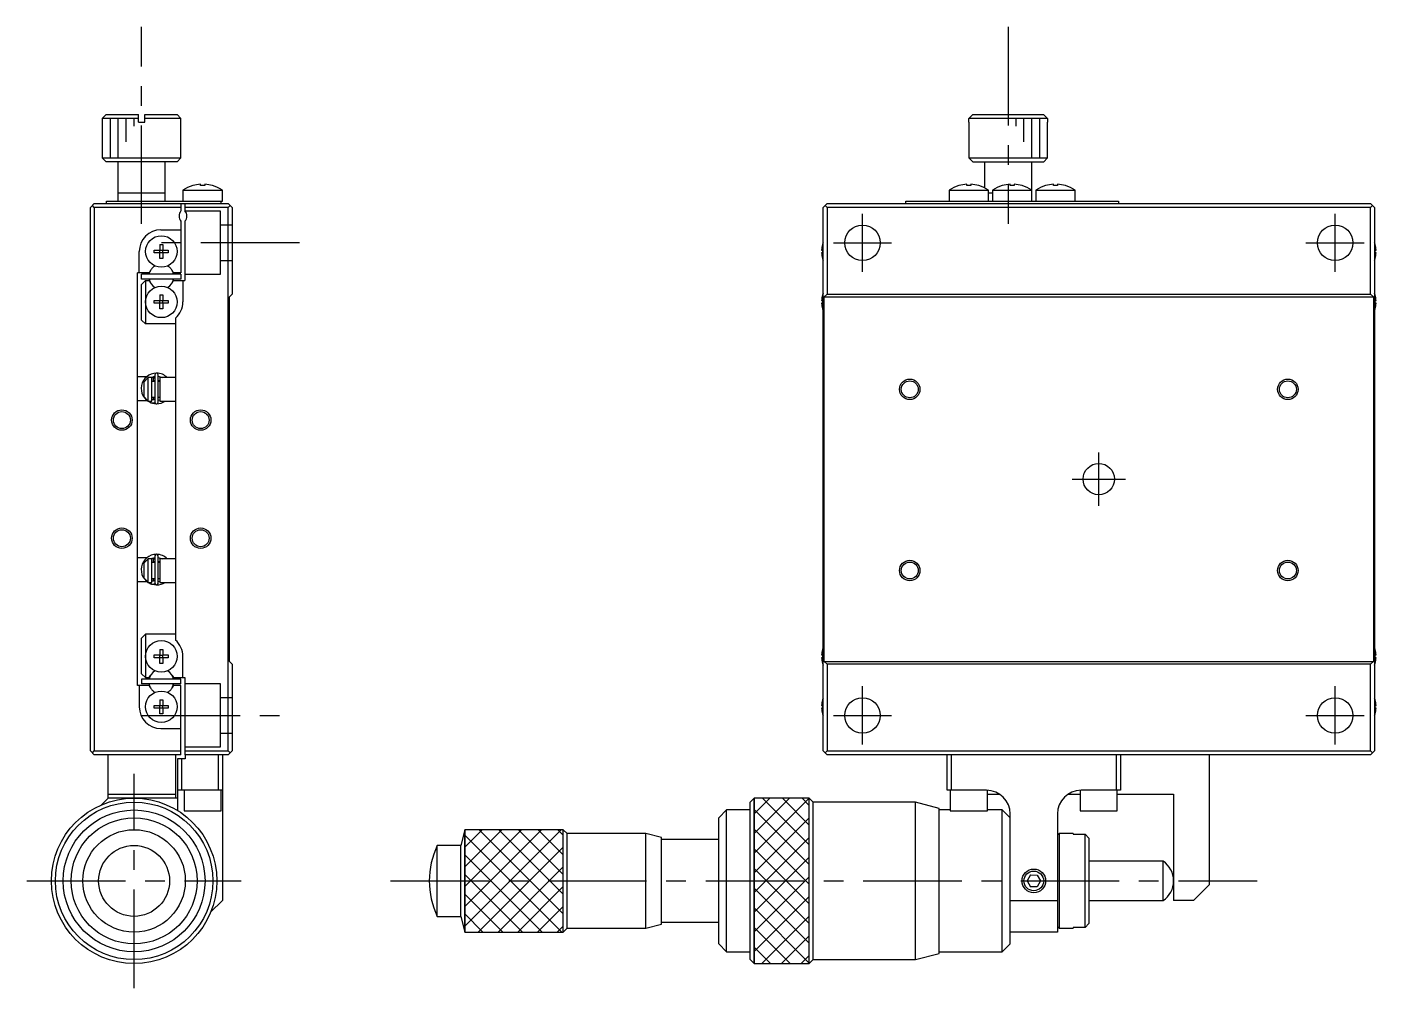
# Model space of a CAD drawing. Extents: x -19 to 395, y -13 to 234.
# Drawn here: x 223.7 to 395, y 73.4 to 195.4 of the extents above; entities that cross this region are included whole.
import ezdxf

# ---------------------------------------------------------------- set-up
doc = ezdxf.new("R2010")
doc.units = 0
doc.header["$LTSCALE"] = 10
doc.linetypes.add('CENTER', pattern=[2, 1.25, -0.25, 0.25, -0.25])
doc.linetypes.add('DASHED', pattern=[3.5, 2, -1.5])
doc.layers.get('0').update_dxf_attribs({"linetype": 'CONTINUOUS'})
doc.layers.add('CENTER', color=1, linetype='CENTER')

msp = doc.modelspace()

# ---------------------------------------------------------------- linework, layer by layer
at = {"color": 7, "linetype": 'CONTINUOUS'}
for p, q in [((233.799753, 184.32679), (233.299753, 183.82679)), ((237.899753, 183.82679), (233.299753, 183.82679)), ((233.299753, 183.82679), (233.299753, 178.82679)), ((233.799753, 184.32679), (237.899753, 184.32679)), ((237.899753, 183.32679), (237.899753, 184.32679)), ((237.899753, 183.32679), (238.699753, 183.32679)), ((238.699753, 184.32679), (242.799753, 184.32679)), ((238.699753, 183.32679), (238.699753, 184.32679)), ((243.299753, 183.82679), (238.699753, 183.82679)), ((243.299753, 183.82679), (242.799753, 184.32679)), ((243.299753, 178.82679), (243.299753, 183.82679)), ((343.313308, 183.32679), (343.329334, 183.32679)), ((343.313308, 183.32679), (343.313308, 178.82679)), ((343.329334, 183.82679), (343.831121, 184.32679)), ((343.329334, 183.32679), (343.329334, 183.82679)), ((353.297282, 183.82679), (343.329334, 183.82679)), ((343.831121, 184.32679), (352.795495, 184.32679)), ((352.795495, 184.32679), (353.297282, 183.82679)), ((353.297282, 183.82679), (353.297282, 183.32679)), ((353.297282, 183.32679), (353.313308, 183.32679)), ((353.313308, 178.82679), (353.313308, 183.32679)), ((233.299753, 178.82679), (243.299753, 178.82679)), ((233.299753, 178.82679), (233.799753, 178.32679)), ((242.799753, 178.32679), (233.799753, 178.32679)), ((235.299753, 178.32679), (235.299753, 173.32679)), ((241.299753, 173.32679), (241.299753, 178.32679)), ((242.799753, 178.32679), (243.299753, 178.82679)), ((343.313308, 178.82679), (353.313308, 178.82679)), ((343.313308, 178.82679), (343.813308, 178.32679)), ((343.813308, 178.32679), (352.813308, 178.32679)), ((345.313308, 178.32679), (345.313308, 175.007919)), ((351.313308, 173.32679), (351.313308, 178.32679)), ((352.813308, 178.32679), (353.313308, 178.82679)), ((243.549753, 174.718447), (248.549753, 174.718447)), ((243.549753, 174.718447), (243.549753, 173.32679)), ((244.791164, 175.289371), (244.787821, 175.296226)), ((245.789753, 175.289371), (245.789753, 175.461743)), ((246.309753, 175.289371), (245.789753, 175.289371)), ((246.309753, 175.461743), (246.309753, 175.289371)), ((247.311686, 175.296226), (247.308343, 175.289371)), ((248.549753, 173.32679), (248.549753, 174.718447)), ((340.813308, 174.718447), (340.813308, 173.32679)), ((340.813308, 174.718447), (345.813308, 174.718447)), ((342.054719, 175.289371), (342.051375, 175.296226)), ((343.053308, 175.289371), (343.053308, 175.461743)), ((343.573308, 175.289371), (343.053308, 175.289371)), ((343.573308, 175.461743), (343.573308, 175.289371)), ((344.575241, 175.296226), (344.571898, 175.289371)), ((345.813308, 173.32679), (345.813308, 174.718447)), ((346.313308, 174.718447), (346.313308, 173.32679)), ((346.313308, 174.718447), (351.313308, 174.718447)), ((347.554719, 175.289371), (347.551375, 175.296226)), ((348.553308, 175.289371), (348.553308, 175.461743)), ((349.073308, 175.289371), (348.553308, 175.289371)), ((349.073308, 175.461743), (349.073308, 175.289371)), ((350.075241, 175.296226), (350.071898, 175.289371)), ((351.813308, 174.718447), (351.813308, 173.32679)), ((351.813308, 174.718447), (356.813308, 174.718447)), ((353.054719, 175.289371), (353.051375, 175.296226)), ((354.053308, 175.289371), (354.053308, 175.461743)), ((354.573308, 175.289371), (354.053308, 175.289371)), ((354.573308, 175.461743), (354.573308, 175.289371)), ((355.575241, 175.296226), (355.571898, 175.289371)), ((356.813308, 173.32679), (356.813308, 174.718447)), ((232.299753, 173.02679), (231.799753, 172.52679)), ((232.299753, 173.02679), (249.299753, 173.02679)), ((233.849753, 173.02679), (233.849753, 173.32679)), ((233.849753, 173.32679), (248.549753, 173.32679)), ((241.299753, 174.32679), (235.299753, 174.32679)), ((243.299753, 173.02679), (243.299753, 172.088228)), ((243.799753, 173.02679), (243.799753, 172.088228)), ((248.349753, 173.32679), (248.349753, 173.02679)), ((249.299753, 173.02679), (249.799753, 172.52679)), ((325.313308, 173.02679), (324.813308, 172.52679)), ((325.313308, 173.02679), (394.313308, 173.02679)), ((335.313308, 173.02679), (335.313308, 173.32679)), ((335.313308, 173.32679), (362.313308, 173.32679)), ((346.313308, 174.32679), (345.813308, 174.32679)), ((362.313308, 173.32679), (362.313308, 173.02679)), ((394.813308, 172.52679), (394.313308, 173.02679)), ((231.799753, 103.52679), (231.799753, 172.52679)), ((232.299753, 172.52679), (232.049753, 172.77679)), ((243.299753, 172.52679), (232.299753, 172.52679)), ((232.299753, 172.52679), (232.299753, 103.52679)), ((249.299753, 172.52679), (243.799753, 172.52679)), ((249.549753, 172.77679), (249.299753, 172.52679)), ((249.299753, 103.52679), (249.299753, 172.52679)), ((249.799753, 172.52679), (249.799753, 161.52679)), ((324.813308, 103.52679), (324.813308, 172.52679)), ((325.313308, 172.52679), (325.063308, 172.77679)), ((325.313308, 172.52679), (325.313308, 161.52679)), ((394.313308, 172.52679), (325.313308, 172.52679)), ((394.563308, 172.77679), (394.313308, 172.52679)), ((394.313308, 161.52679), (394.313308, 172.52679)), ((394.813308, 172.52679), (394.813308, 103.52679)), ((240.749753, 169.67679), (243.299753, 169.67679)), ((243.299753, 170.765352), (243.299753, 164.22679)), ((243.799753, 170.765352), (243.799753, 163.22679)), ((237.999753, 164.22679), (237.999753, 166.92679)), ((239.913392, 166.74679), (239.913392, 167.10679)), ((239.913392, 167.10679), (240.619753, 167.10679)), ((240.619753, 166.74679), (239.913392, 166.74679)), ((240.619753, 167.813151), (240.979753, 167.813151)), ((240.619753, 167.813151), (240.619753, 167.10679)), ((240.630126, 167.096418), (240.619753, 167.10679)), ((240.630126, 166.757162), (240.619753, 166.74679)), ((240.619753, 166.040428), (240.619753, 166.74679)), ((240.630126, 167.096418), (240.969381, 167.096418)), ((240.630126, 166.757162), (240.630126, 167.096418)), ((240.969381, 166.757162), (240.630126, 166.757162)), ((240.969381, 167.096418), (240.979753, 167.10679)), ((240.969381, 167.096418), (240.969381, 166.757162)), ((240.969381, 166.757162), (240.979753, 166.74679)), ((240.979753, 167.813151), (240.979753, 167.10679)), ((240.979753, 167.10679), (241.686115, 167.10679)), ((240.979753, 166.74679), (240.979753, 166.040428)), ((241.686115, 166.74679), (240.979753, 166.74679)), ((241.686115, 167.10679), (241.686115, 166.74679)), ((324.623449, 167.10679), (324.743786, 167.10679)), ((324.743786, 166.74679), (324.623449, 166.74679)), ((324.739164, 167.815406), (324.743786, 167.813151)), ((324.743786, 167.10679), (324.743786, 166.74679)), ((394.88283, 167.813151), (394.887452, 167.815406)), ((394.88283, 167.10679), (395.003167, 167.10679)), ((394.88283, 166.74679), (394.88283, 167.10679)), ((395.003167, 166.74679), (394.88283, 166.74679)), ((239.424938, 164.52054), (239.255341, 164.22679)), ((240.979753, 166.040428), (240.619753, 166.040428)), ((242.344165, 164.22679), (242.174569, 164.52054)), ((324.743786, 166.040428), (324.739164, 166.038174)), ((394.887452, 166.038174), (394.88283, 166.040428)), ((237.799753, 111.82679), (237.799753, 164.22679)), ((239.255341, 164.22679), (237.799753, 164.22679)), ((243.299753, 164.02679), (238.299753, 164.02679)), ((238.299753, 163.42679), (238.299753, 164.02679)), ((243.299753, 163.42679), (238.299753, 163.42679)), ((238.299753, 162.72679), (238.799753, 163.22679)), ((238.299753, 158.22679), (238.299753, 162.72679)), ((238.799753, 163.22679), (239.255341, 163.22679)), ((238.799753, 163.22679), (238.799753, 157.72679)), ((239.255341, 163.22679), (239.424938, 162.93304)), ((242.174569, 162.93304), (242.344165, 163.22679)), ((243.299753, 164.22679), (242.344165, 164.22679)), ((242.344165, 163.22679), (243.799753, 163.22679)), ((243.299753, 164.02679), (243.299753, 163.42679)), ((243.549753, 163.22679), (243.549753, 160.52679)), ((240.619753, 161.413151), (240.979753, 161.413151)), ((240.619753, 161.413151), (240.619753, 160.70679)), ((240.979753, 161.413151), (240.979753, 160.70679)), ((249.449753, 161.17679), (249.799753, 161.52679)), ((249.449753, 114.87679), (249.449753, 161.17679)), ((324.739164, 161.415406), (324.743786, 161.413151)), ((324.963308, 161.17679), (325.313308, 161.52679)), ((324.963308, 114.87679), (324.963308, 161.17679)), ((324.963308, 161.17679), (394.663308, 161.17679)), ((325.313308, 161.52679), (394.313308, 161.52679)), ((394.313308, 161.52679), (394.663308, 161.17679)), ((394.663308, 161.17679), (394.663308, 114.87679)), ((394.88283, 161.413151), (394.887452, 161.415406)), ((239.913392, 160.34679), (239.913392, 160.70679)), ((239.913392, 160.70679), (240.619753, 160.70679)), ((240.619753, 160.34679), (239.913392, 160.34679)), ((240.630126, 160.696418), (240.619753, 160.70679)), ((240.630126, 160.357162), (240.619753, 160.34679)), ((240.619753, 159.640428), (240.619753, 160.34679)), ((240.979753, 159.640428), (240.619753, 159.640428)), ((240.630126, 160.696418), (240.969381, 160.696418)), ((240.630126, 160.357162), (240.630126, 160.696418)), ((240.969381, 160.357162), (240.630126, 160.357162)), ((240.969381, 160.696418), (240.979753, 160.70679)), ((240.969381, 160.696418), (240.969381, 160.357162)), ((240.969381, 160.357162), (240.979753, 160.34679)), ((240.979753, 160.70679), (241.686115, 160.70679)), ((240.979753, 160.34679), (240.979753, 159.640428)), ((241.686115, 160.34679), (240.979753, 160.34679)), ((241.686115, 160.70679), (241.686115, 160.34679)), ((324.623449, 160.70679), (324.743786, 160.70679)), ((324.743786, 160.34679), (324.623449, 160.34679)), ((324.743786, 159.640428), (324.739164, 159.638174)), ((324.743786, 160.70679), (324.743786, 160.34679)), ((394.88283, 160.70679), (395.003167, 160.70679)), ((394.88283, 160.34679), (394.88283, 160.70679)), ((395.003167, 160.34679), (394.88283, 160.34679)), ((394.887452, 159.638174), (394.88283, 159.640428)), ((238.799753, 157.72679), (238.299753, 158.22679)), ((242.599753, 157.72679), (238.799753, 157.72679)), ((242.599753, 158.447728), (242.599753, 117.605852)), ((238.945624, 151.02679), (237.799753, 151.02679)), ((238.599753, 150.343305), (239.099753, 150.872473)), ((239.599753, 150.92679), (239.099753, 150.92679)), ((239.099753, 150.92679), (239.099753, 147.92679)), ((239.428279, 151.323961), (239.410321, 151.316166)), ((239.422243, 151.320584), (239.419174, 151.320036)), ((239.484057, 151.345961), (239.42786, 151.324772)), ((239.495002, 150.926854), (239.998206, 151.080333)), ((239.580006, 150.965945), (239.581506, 150.966323)), ((239.581271, 150.966213), (239.595832, 150.971993)), ((239.595832, 150.971993), (239.610098, 150.976819)), ((239.599753, 147.92679), (239.599753, 150.92679)), ((239.610098, 150.976819), (239.624595, 150.980916)), ((239.624595, 150.980916), (239.639286, 150.984271)), ((239.639286, 150.984271), (239.654132, 150.986874)), ((239.654132, 150.986874), (239.669095, 150.988719)), ((239.669095, 150.988719), (239.684136, 150.989798)), ((239.684136, 150.989798), (239.699216, 150.990108)), ((239.699216, 150.990108), (239.714294, 150.989648)), ((239.714294, 150.989648), (239.729331, 150.98842)), ((239.729331, 150.98842), (239.744287, 150.986426)), ((239.744287, 150.986426), (239.759123, 150.983673)), ((239.759123, 150.983673), (239.7738, 150.980168)), ((239.7738, 150.980168), (239.788279, 150.975921)), ((239.788279, 150.975921), (239.802524, 150.970944)), ((239.799753, 150.42679), (239.799753, 150.972189)), ((239.802524, 150.970944), (239.816497, 150.965253)), ((239.816497, 150.965253), (239.830162, 150.958862)), ((239.830162, 150.958862), (239.843486, 150.95179)), ((239.843486, 150.95179), (239.856435, 150.944056)), ((239.856435, 150.944056), (239.868977, 150.935683)), ((239.868977, 150.935683), (239.88108, 150.926693)), ((239.88108, 150.926693), (239.892717, 150.91711)), ((239.892717, 150.91711), (239.903859, 150.90696)), ((239.903859, 150.90696), (239.91448, 150.896271)), ((239.91448, 150.896271), (239.924555, 150.885069)), ((239.924555, 150.885069), (239.934061, 150.873384)), ((239.934061, 150.873384), (239.942976, 150.861247)), ((239.942976, 150.861247), (239.95128, 150.848687)), ((239.95128, 150.848687), (239.958956, 150.835736)), ((239.958956, 150.835736), (239.965985, 150.822426)), ((239.965985, 150.822426), (239.972353, 150.808791)), ((239.972353, 150.808791), (239.978045, 150.794863)), ((239.978045, 150.794863), (239.983051, 150.780677)), ((239.983051, 150.780677), (239.987358, 150.766266)), ((239.987358, 150.766266), (239.990958, 150.751664)), ((239.990958, 150.751664), (239.993844, 150.736908)), ((239.993844, 150.736908), (239.99601, 150.72203)), ((239.99601, 150.72203), (239.997451, 150.707068)), ((239.997451, 150.707068), (239.998164, 150.692055)), ((239.998247, 151.286698), (239.998247, 147.786698)), ((240.388247, 147.786698), (240.388247, 151.286698)), ((240.388302, 151.08001), (240.891928, 150.926877)), ((242.599753, 150.92679), (240.599753, 150.92679)), ((240.599753, 150.92679), (240.599753, 147.92679)), ((240.799753, 150.96952), (240.799753, 150.92679)), ((238.599753, 150.343305), (238.599753, 148.510275)), ((239.998247, 150.42679), (239.599753, 150.42679)), ((239.998247, 150.52679), (239.799753, 150.52679)), ((239.998164, 150.692055), (239.998247, 150.685018)), ((240.599753, 150.52679), (240.388247, 150.52679)), ((240.599753, 150.42679), (240.388247, 150.42679)), ((237.799753, 148.02679), (238.969286, 148.02679)), ((239.099753, 147.981107), (238.599753, 148.510275)), ((239.099753, 147.92679), (239.599753, 147.92679)), ((239.398703, 147.762391), (239.425807, 147.750512)), ((239.418983, 147.75341), (239.466109, 147.926789)), ((239.424767, 147.764526), (239.424498, 147.759024)), ((239.424498, 147.759024), (239.424756, 147.754635)), ((239.424756, 147.754635), (239.425196, 147.752427)), ((239.425563, 147.771105), (239.424767, 147.764526)), ((239.425196, 147.752427), (239.42786, 147.748625)), ((239.426879, 147.778718), (239.425563, 147.771105)), ((239.428707, 147.787314), (239.426879, 147.778718)), ((239.42786, 147.748625), (239.458036, 147.73655)), ((239.431036, 147.796837), (239.428707, 147.787314)), ((239.433849, 147.807223), (239.431036, 147.796837)), ((239.437128, 147.818405), (239.433849, 147.807223)), ((239.440851, 147.830309), (239.437128, 147.818405)), ((239.444995, 147.842856), (239.440851, 147.830309)), ((239.449531, 147.855964), (239.444995, 147.842856)), ((239.45443, 147.869546), (239.449531, 147.855964)), ((239.45966, 147.883512), (239.45443, 147.869546)), ((239.458036, 147.73655), (239.490467, 147.725368)), ((239.465185, 147.897771), (239.45966, 147.883512)), ((239.47097, 147.912229), (239.465185, 147.897771)), ((239.476977, 147.92679), (239.47097, 147.912229)), ((239.476263, 147.72971), (240.166097, 147.592981)), ((239.490467, 147.725368), (239.523407, 147.715823)), ((239.523407, 147.715823), (239.556773, 147.707938)), ((239.556773, 147.707938), (239.590484, 147.70173)), ((239.579378, 148.107014), (239.566964, 148.112402)), ((239.590484, 147.70173), (239.624456, 147.697215)), ((239.604056, 148.098523), (239.599727, 148.100005)), ((239.599753, 148.42679), (239.998247, 148.42679)), ((239.618486, 148.09411), (239.604056, 148.098523)), ((239.633122, 148.090438), (239.618486, 148.09411)), ((239.624456, 147.697215), (239.658607, 147.694404)), ((239.647925, 148.087516), (239.633122, 148.090438)), ((239.662856, 148.085353), (239.647925, 148.087516)), ((239.658607, 147.694404), (239.692853, 147.693303)), ((239.677877, 148.083955), (239.662856, 148.085353)), ((239.692947, 148.083325), (239.677877, 148.083955)), ((239.692853, 147.693303), (239.72711, 147.693914)), ((239.708027, 148.083464), (239.692947, 148.083325)), ((239.723076, 148.084372), (239.708027, 148.083464)), ((239.738057, 148.086046), (239.723076, 148.084372)), ((239.72711, 147.693914), (239.761295, 147.696236)), ((239.752929, 148.088479), (239.738057, 148.086046)), ((239.767653, 148.091665), (239.752929, 148.088479)), ((239.761295, 147.696236), (239.795324, 147.700264)), ((239.782193, 148.095593), (239.767653, 148.091665)), ((239.796511, 148.100253), (239.782193, 148.095593)), ((239.795324, 147.700264), (239.829114, 147.705986)), ((239.81057, 148.105629), (239.796511, 148.100253)), ((239.799753, 148.101402), (239.799753, 148.42679)), ((239.824336, 148.111707), (239.81057, 148.105629)), ((239.837773, 148.118469), (239.824336, 148.111707)), ((239.829114, 147.705986), (239.862582, 147.71339)), ((239.85085, 148.125897), (239.837773, 148.118469)), ((239.863535, 148.133969), (239.85085, 148.125897)), ((239.862582, 147.71339), (239.895647, 147.722457)), ((239.875797, 148.142663), (239.863535, 148.133969)), ((239.887606, 148.151958), (239.875797, 148.142663)), ((239.898936, 148.161826), (239.887606, 148.151958)), ((239.895647, 147.722457), (239.928227, 147.733166)), ((239.90976, 148.172244), (239.898936, 148.161826)), ((239.920053, 148.183184), (239.90976, 148.172244)), ((239.929791, 148.194618), (239.920053, 148.183184)), ((239.928227, 147.733166), (239.960242, 147.745492)), ((239.938953, 148.206517), (239.929791, 148.194618)), ((239.947517, 148.218852), (239.938953, 148.206517)), ((239.955466, 148.231592), (239.947517, 148.218852)), ((239.96278, 148.244706), (239.955466, 148.231592)), ((239.960242, 147.745492), (239.991615, 147.759403)), ((239.969445, 148.258163), (239.96278, 148.244706)), ((239.975445, 148.271929), (239.969445, 148.258163)), ((239.980767, 148.285972), (239.975445, 148.271929)), ((239.985399, 148.300258), (239.980767, 148.285972)), ((239.989332, 148.314754), (239.985399, 148.300258)), ((239.992556, 148.329426), (239.989332, 148.314754)), ((239.991615, 147.759403), (239.999763, 147.763328)), ((239.995064, 148.344238), (239.992556, 148.329426)), ((239.996851, 148.359156), (239.995064, 148.344238)), ((239.997913, 148.374145), (239.996851, 148.359156)), ((239.998247, 148.388379), (239.997913, 148.374145)), ((240.388247, 148.42679), (240.599753, 148.42679)), ((240.599853, 148.035113), (240.388269, 147.993071)), ((240.599753, 147.92679), (242.599753, 147.92679)), ((238.945624, 128.02679), (237.799753, 128.02679)), ((238.599753, 127.343305), (239.099753, 127.872473)), ((238.599753, 127.343305), (238.599753, 125.510275)), ((239.599753, 127.92679), (239.099753, 127.92679)), ((239.099753, 127.92679), (239.099753, 124.92679)), ((239.428279, 128.323961), (239.410321, 128.316166)), ((239.422243, 128.320584), (239.419174, 128.320036)), ((239.484057, 128.345961), (239.42786, 128.324772)), ((239.495002, 127.926854), (239.998206, 128.080333)), ((239.580006, 127.965945), (239.581506, 127.966323)), ((239.581271, 127.966213), (239.595832, 127.971993)), ((239.595832, 127.971993), (239.610098, 127.976819)), ((239.599753, 124.92679), (239.599753, 127.92679)), ((239.998247, 127.42679), (239.599753, 127.42679)), ((239.610098, 127.976819), (239.624595, 127.980916)), ((239.624595, 127.980916), (239.639286, 127.984271)), ((239.639286, 127.984271), (239.654132, 127.986874)), ((239.654132, 127.986874), (239.669095, 127.988719)), ((239.669095, 127.988719), (239.684136, 127.989798)), ((239.684136, 127.989798), (239.699216, 127.990108)), ((239.699216, 127.990108), (239.714294, 127.989648)), ((239.714294, 127.989648), (239.729331, 127.98842)), ((239.729331, 127.98842), (239.744287, 127.986426)), ((239.744287, 127.986426), (239.759123, 127.983673)), ((239.759123, 127.983673), (239.7738, 127.980168)), ((239.7738, 127.980168), (239.788279, 127.975921)), ((239.788279, 127.975921), (239.802524, 127.970944)), ((239.799753, 127.42679), (239.799753, 127.972189)), ((239.998247, 127.52679), (239.799753, 127.52679)), ((239.802524, 127.970944), (239.816497, 127.965253)), ((239.816497, 127.965253), (239.830162, 127.958862)), ((239.830162, 127.958862), (239.843486, 127.95179)), ((239.843486, 127.95179), (239.856435, 127.944056)), ((239.856435, 127.944056), (239.868977, 127.935683)), ((239.868977, 127.935683), (239.88108, 127.926693)), ((239.88108, 127.926693), (239.892717, 127.91711)), ((239.892717, 127.91711), (239.903859, 127.90696)), ((239.903859, 127.90696), (239.91448, 127.896271)), ((239.91448, 127.896271), (239.924555, 127.885069)), ((239.924555, 127.885069), (239.934061, 127.873384)), ((239.934061, 127.873384), (239.942976, 127.861247)), ((239.942976, 127.861247), (239.95128, 127.848687)), ((239.95128, 127.848687), (239.958956, 127.835736)), ((239.958956, 127.835736), (239.965985, 127.822426)), ((239.965985, 127.822426), (239.972353, 127.808791)), ((239.972353, 127.808791), (239.978045, 127.794863)), ((239.978045, 127.794863), (239.983051, 127.780677)), ((239.983051, 127.780677), (239.987358, 127.766266)), ((239.987358, 127.766266), (239.990958, 127.751664)), ((239.990958, 127.751664), (239.993844, 127.736908)), ((239.993844, 127.736908), (239.99601, 127.72203)), ((239.99601, 127.72203), (239.997451, 127.707068)), ((239.997451, 127.707068), (239.998164, 127.692055)), ((239.998164, 127.692055), (239.998247, 127.685018)), ((239.998247, 128.286698), (239.998247, 124.786698)), ((240.388247, 124.786698), (240.388247, 128.286698)), ((240.599753, 127.52679), (240.388247, 127.52679)), ((240.599753, 127.42679), (240.388247, 127.42679)), ((240.388302, 128.08001), (240.891928, 127.926877)), ((242.599753, 127.92679), (240.599753, 127.92679)), ((240.599753, 127.92679), (240.599753, 124.92679)), ((240.799753, 127.96952), (240.799753, 127.92679)), ((237.799753, 125.02679), (238.969286, 125.02679)), ((239.099753, 124.981107), (238.599753, 125.510275)), ((239.579378, 125.107014), (239.566964, 125.112402)), ((239.604056, 125.098523), (239.599727, 125.100005)), ((239.599753, 125.42679), (239.998247, 125.42679)), ((239.618486, 125.09411), (239.604056, 125.098523)), ((239.633122, 125.090438), (239.618486, 125.09411)), ((239.647925, 125.087516), (239.633122, 125.090438)), ((239.662856, 125.085353), (239.647925, 125.087516)), ((239.677877, 125.083955), (239.662856, 125.085353)), ((239.692947, 125.083325), (239.677877, 125.083955)), ((239.708027, 125.083464), (239.692947, 125.083325)), ((239.723076, 125.084372), (239.708027, 125.083464)), ((239.738057, 125.086046), (239.723076, 125.084372)), ((239.752929, 125.088479), (239.738057, 125.086046)), ((239.767653, 125.091665), (239.752929, 125.088479)), ((239.782193, 125.095593), (239.767653, 125.091665)), ((239.796511, 125.100253), (239.782193, 125.095593)), ((239.81057, 125.105629), (239.796511, 125.100253)), ((239.799753, 125.101402), (239.799753, 125.42679)), ((239.824336, 125.111707), (239.81057, 125.105629)), ((239.837773, 125.118469), (239.824336, 125.111707)), ((239.85085, 125.125897), (239.837773, 125.118469)), ((239.863535, 125.133969), (239.85085, 125.125897)), ((239.875797, 125.142663), (239.863535, 125.133969)), ((239.887606, 125.151958), (239.875797, 125.142663)), ((239.898936, 125.161826), (239.887606, 125.151958)), ((239.90976, 125.172244), (239.898936, 125.161826)), ((239.920053, 125.183184), (239.90976, 125.172244)), ((239.929791, 125.194618), (239.920053, 125.183184)), ((239.938953, 125.206517), (239.929791, 125.194618)), ((239.947517, 125.218852), (239.938953, 125.206517)), ((239.955466, 125.231592), (239.947517, 125.218852)), ((239.96278, 125.244706), (239.955466, 125.231592)), ((239.969445, 125.258163), (239.96278, 125.244706)), ((239.975445, 125.271929), (239.969445, 125.258163)), ((239.980767, 125.285972), (239.975445, 125.271929)), ((239.985399, 125.300258), (239.980767, 125.285972)), ((239.989332, 125.314754), (239.985399, 125.300258)), ((239.992556, 125.329426), (239.989332, 125.314754)), ((239.995064, 125.344238), (239.992556, 125.329426)), ((239.996851, 125.359156), (239.995064, 125.344238)), ((239.997913, 125.374145), (239.996851, 125.359156)), ((239.998247, 125.388379), (239.997913, 125.374145)), ((240.388247, 125.42679), (240.599753, 125.42679)), ((240.599853, 125.035113), (240.388269, 124.993071)), ((239.099753, 124.92679), (239.599753, 124.92679)), ((239.398703, 124.762391), (239.419552, 124.753209)), ((239.418983, 124.75341), (239.466109, 124.926789)), ((239.42477, 124.764556), (239.424498, 124.759051)), ((239.424498, 124.759051), (239.424753, 124.754657)), ((239.424753, 124.754657), (239.425196, 124.752427)), ((239.425568, 124.771138), (239.42477, 124.764556)), ((239.425196, 124.752427), (239.42786, 124.748625)), ((239.426886, 124.778753), (239.425568, 124.771138)), ((239.428716, 124.78735), (239.426886, 124.778753)), ((239.42786, 124.748625), (239.458036, 124.73655)), ((239.431045, 124.796872), (239.428716, 124.78735)), ((239.433859, 124.807258), (239.431045, 124.796872)), ((239.437138, 124.818438), (239.433859, 124.807258)), ((239.440861, 124.83034), (239.437138, 124.818438)), ((239.445004, 124.842884), (239.440861, 124.83034)), ((239.44954, 124.855988), (239.445004, 124.842884)), ((239.454438, 124.869565), (239.44954, 124.855988)), ((239.459666, 124.883527), (239.454438, 124.869565)), ((239.458036, 124.73655), (239.490467, 124.725368)), ((239.465189, 124.897781), (239.459666, 124.883527)), ((239.470972, 124.912234), (239.465189, 124.897781)), ((239.476977, 124.92679), (239.470972, 124.912234)), ((239.476263, 124.72971), (240.166097, 124.592981)), ((239.490467, 124.725368), (239.523407, 124.715823)), ((239.523407, 124.715823), (239.556773, 124.707938)), ((239.556773, 124.707938), (239.590484, 124.70173)), ((239.590484, 124.70173), (239.624456, 124.697215)), ((239.624456, 124.697215), (239.658607, 124.694404)), ((239.658607, 124.694404), (239.692853, 124.693303)), ((239.692853, 124.693303), (239.72711, 124.693914)), ((239.72711, 124.693914), (239.761295, 124.696236)), ((239.761295, 124.696236), (239.795324, 124.700264)), ((239.795324, 124.700264), (239.829114, 124.705986)), ((239.829114, 124.705986), (239.862582, 124.71339)), ((239.862582, 124.71339), (239.895647, 124.722457)), ((239.895647, 124.722457), (239.928227, 124.733166)), ((239.928227, 124.733166), (239.960242, 124.745492)), ((239.960242, 124.745492), (239.991615, 124.759403)), ((239.991615, 124.759403), (239.999763, 124.763328)), ((240.599753, 124.92679), (242.599753, 124.92679)), ((238.299753, 117.82679), (238.799753, 118.32679)), ((242.599753, 118.32679), (238.799753, 118.32679)), ((238.799753, 118.32679), (238.799753, 112.82679)), ((238.299753, 113.32679), (238.299753, 117.82679)), ((239.913392, 115.34679), (239.913392, 115.70679)), ((239.913392, 115.70679), (240.619753, 115.70679)), ((240.619753, 115.34679), (239.913392, 115.34679)), ((240.619753, 116.413151), (240.979753, 116.413151)), ((240.619753, 116.413151), (240.619753, 115.70679)), ((240.630126, 115.696418), (240.619753, 115.70679)), ((240.630126, 115.357162), (240.619753, 115.34679)), ((240.619753, 114.640428), (240.619753, 115.34679)), ((240.630126, 115.696418), (240.969381, 115.696418)), ((240.630126, 115.357162), (240.630126, 115.696418)), ((240.969381, 115.357162), (240.630126, 115.357162)), ((240.969381, 115.696418), (240.979753, 115.70679)), ((240.969381, 115.696418), (240.969381, 115.357162)), ((240.969381, 115.357162), (240.979753, 115.34679)), ((240.979753, 116.413151), (240.979753, 115.70679)), ((240.979753, 115.70679), (241.686115, 115.70679)), ((240.979753, 115.34679), (240.979753, 114.640428)), ((241.686115, 115.34679), (240.979753, 115.34679)), ((241.686115, 115.70679), (241.686115, 115.34679)), ((243.549753, 112.82679), (243.549753, 115.52679)), ((249.799753, 114.52679), (249.449753, 114.87679)), ((324.623449, 115.70679), (324.743786, 115.70679)), ((324.743786, 115.34679), (324.623449, 115.34679)), ((324.739164, 116.415406), (324.743786, 116.413151)), ((324.743786, 115.70679), (324.743786, 115.34679)), ((325.313308, 114.52679), (324.963308, 114.87679)), ((324.963308, 114.87679), (394.663308, 114.87679)), ((394.663308, 114.87679), (394.313308, 114.52679)), ((394.88283, 116.413151), (394.887452, 116.415406)), ((394.88283, 115.70679), (395.003167, 115.70679)), ((394.88283, 115.34679), (394.88283, 115.70679)), ((395.003167, 115.34679), (394.88283, 115.34679)), ((238.799753, 112.82679), (238.299753, 113.32679)), ((239.255341, 112.82679), (239.424938, 113.12054)), ((240.979753, 114.640428), (240.619753, 114.640428)), ((242.174569, 113.12054), (242.344165, 112.82679)), ((249.799753, 114.52679), (249.799753, 103.52679)), ((324.743786, 114.640428), (324.739164, 114.638174)), ((394.313308, 114.52679), (325.313308, 114.52679)), ((325.313308, 114.52679), (325.313308, 103.52679)), ((394.313308, 103.52679), (394.313308, 114.52679)), ((394.887452, 114.638174), (394.88283, 114.640428)), ((239.255341, 111.82679), (237.799753, 111.82679)), ((237.999753, 111.82679), (237.999753, 109.12679)), ((238.299753, 112.62679), (238.299753, 112.02679)), ((243.299753, 112.62679), (238.299753, 112.62679)), ((243.299753, 112.02679), (238.299753, 112.02679)), ((238.799753, 112.82679), (239.255341, 112.82679)), ((239.424938, 111.53304), (239.255341, 111.82679)), ((242.344165, 111.82679), (242.174569, 111.53304)), ((242.344165, 112.82679), (243.799753, 112.82679)), ((243.299753, 111.82679), (242.344165, 111.82679)), ((243.299753, 112.02679), (243.299753, 112.62679)), ((243.299753, 103.02679), (243.299753, 111.82679)), ((243.799753, 112.82679), (243.799753, 103.02679)), ((240.619753, 110.013151), (240.979753, 110.013151)), ((240.619753, 110.013151), (240.619753, 109.30679)), ((240.979753, 110.013151), (240.979753, 109.30679)), ((324.739164, 110.015406), (324.743786, 110.013151)), ((394.88283, 110.013151), (394.887452, 110.015406)), ((239.913392, 108.94679), (239.913392, 109.30679)), ((239.913392, 109.30679), (240.619753, 109.30679)), ((240.619753, 108.94679), (239.913392, 108.94679)), ((240.630126, 109.296418), (240.619753, 109.30679)), ((240.630126, 108.957162), (240.619753, 108.94679)), ((240.619753, 108.240428), (240.619753, 108.94679)), ((240.979753, 108.240428), (240.619753, 108.240428)), ((240.630126, 109.296418), (240.969381, 109.296418)), ((240.630126, 108.957162), (240.630126, 109.296418)), ((240.969381, 108.957162), (240.630126, 108.957162)), ((240.969381, 109.296418), (240.979753, 109.30679)), ((240.969381, 109.296418), (240.969381, 108.957162)), ((240.969381, 108.957162), (240.979753, 108.94679)), ((240.979753, 109.30679), (241.686115, 109.30679)), ((240.979753, 108.94679), (240.979753, 108.240428)), ((241.686115, 108.94679), (240.979753, 108.94679)), ((241.686115, 109.30679), (241.686115, 108.94679)), ((324.623449, 109.30679), (324.743786, 109.30679)), ((324.743786, 108.94679), (324.623449, 108.94679)), ((324.743786, 108.240428), (324.739164, 108.238174)), ((324.743786, 109.30679), (324.743786, 108.94679)), ((394.88283, 109.30679), (395.003167, 109.30679)), ((394.88283, 108.94679), (394.88283, 109.30679)), ((395.003167, 108.94679), (394.88283, 108.94679)), ((394.887452, 108.238174), (394.88283, 108.240428)), ((240.749753, 106.37679), (243.299753, 106.37679)), ((232.299753, 103.02679), (231.799753, 103.52679)), ((232.049753, 103.27679), (232.299753, 103.52679)), ((232.299753, 103.52679), (243.299753, 103.52679)), ((243.299753, 103.02679), (232.299753, 103.02679)), ((233.999753, 103.02679), (233.999753, 97.47679)), ((242.599753, 103.02679), (242.599753, 97.52679)), ((243.799753, 103.52679), (249.299753, 103.52679)), ((249.299753, 103.02679), (243.799753, 103.02679)), ((243.849753, 103.02679), (243.849753, 102.52679)), ((248.049753, 98.52679), (248.049753, 103.02679)), ((248.549753, 103.02679), (248.549753, 84.52679)), ((249.299753, 103.52679), (249.549753, 103.27679)), ((249.299753, 103.02679), (249.799753, 103.52679)), ((324.813308, 103.52679), (325.313308, 103.02679)), ((325.063308, 103.27679), (325.313308, 103.52679)), ((325.313308, 103.52679), (394.313308, 103.52679)), ((394.313308, 103.02679), (325.313308, 103.02679)), ((340.563308, 98.52679), (340.563308, 103.02679)), ((341.063308, 103.02679), (341.063308, 98.52679)), ((362.063308, 98.52679), (362.063308, 103.02679)), ((362.563308, 103.02679), (362.563308, 98.52679)), ((373.813308, 103.02679), (373.813308, 86.52679)), ((394.313308, 103.52679), (394.563308, 103.27679)), ((394.313308, 103.02679), (394.813308, 103.52679)), ((242.849753, 102.52679), (242.849753, 95.971062)), ((243.849753, 102.52679), (242.849753, 102.52679)), ((243.349753, 102.52679), (243.349753, 98.52679)), ((233.999753, 98.02679), (242.599753, 98.02679)), ((248.549753, 98.52679), (242.849753, 98.52679)), ((243.699753, 98.52679), (243.699753, 95.92679)), ((248.399753, 95.92679), (248.399753, 98.52679)), ((345.563308, 98.52679), (340.563308, 98.52679)), ((340.963308, 98.52679), (340.963308, 95.92679)), ((345.663308, 95.92679), (345.663308, 98.525123)), ((345.663308, 98.02679), (347.22162, 98.02679)), ((355.904996, 98.02679), (357.463308, 98.02679)), ((357.463308, 98.525123), (357.463308, 95.92679)), ((362.563308, 98.52679), (357.563308, 98.52679)), ((362.163308, 95.92679), (362.163308, 98.52679)), ((362.163308, 98.02679), (369.313308, 98.02679)), ((369.313308, 98.02679), (369.313308, 84.52679)), ((234.049753, 97.52679), (233.191103, 96.66814)), ((242.849753, 97.52679), (234.049753, 97.52679)), ((243.699753, 95.92679), (248.399753, 95.92679)), ((312.563308, 96.02679), (311.563308, 95.02679)), ((315.563308, 96.02679), (312.563308, 96.02679)), ((312.563308, 78.02679), (312.563308, 96.02679)), ((316.063308, 97.52679), (315.563308, 97.02679)), ((315.563308, 77.02679), (315.563308, 97.02679)), ((323.063308, 97.52679), (316.063308, 97.52679)), ((316.063308, 76.52679), (316.063308, 97.52679)), ((323.063308, 97.52679), (316.063308, 97.52679)), ((316.063308, 97.52679), (316.063308, 76.52679)), ((323.563308, 97.02679), (323.063308, 97.52679)), ((323.063308, 76.52679), (323.063308, 97.52679)), ((323.063308, 76.52679), (323.063308, 97.52679)), ((336.563308, 97.02679), (323.563308, 97.02679)), ((323.563308, 77.02679), (323.563308, 97.02679)), ((339.563308, 96.22679), (336.563308, 97.02679)), ((336.563308, 77.02679), (336.563308, 97.02679)), ((339.563308, 77.82679), (339.563308, 96.22679)), ((340.963308, 96.02679), (339.563308, 96.02679)), ((340.963308, 95.92679), (345.663308, 95.92679)), ((347.563308, 96.02679), (345.663308, 96.02679)), ((348.563308, 95.02679), (347.563308, 96.02679)), ((347.563308, 78.02679), (347.563308, 96.02679)), ((357.463308, 95.92679), (362.163308, 95.92679)), ((311.563308, 79.02679), (311.563308, 95.02679)), ((348.563308, 79.02679), (348.563308, 95.52679)), ((354.563308, 95.52679), (354.563308, 80.52679)), ((279.313308, 93.52679), (278.813308, 91.52679)), ((291.813308, 93.52679), (279.313308, 93.52679)), ((279.313308, 80.52679), (279.313308, 93.52679)), ((291.813308, 93.52679), (279.313308, 93.52679)), ((279.313308, 93.52679), (279.313308, 80.52679)), ((292.313308, 93.02679), (291.813308, 93.52679)), ((291.813308, 80.52679), (291.813308, 93.52679)), ((291.813308, 80.52679), (291.813308, 93.52679)), ((302.313308, 93.02679), (292.313308, 93.02679)), ((292.313308, 81.02679), (292.313308, 93.02679)), ((304.313308, 92.52679), (302.313308, 93.02679)), ((302.313308, 81.02679), (302.313308, 93.02679)), ((304.313308, 81.52679), (304.313308, 92.52679)), ((354.763308, 93.02679), (354.563308, 92.82679)), ((354.763308, 93.02679), (354.763308, 81.02679)), ((356.563308, 93.02679), (354.763308, 93.02679)), ((356.563308, 93.02679), (356.563308, 92.94287)), ((356.563308, 92.94287), (358.063308, 92.94287)), ((358.063308, 81.11071), (358.063308, 92.94287)), ((358.063308, 92.94287), (358.563308, 92.435117)), ((278.813308, 91.52679), (275.826475, 91.52679)), ((275.826475, 82.52679), (275.826475, 91.52679)), ((278.813308, 82.52679), (278.813308, 91.52679)), ((311.563308, 92.27679), (304.313308, 92.27679)), ((358.563308, 92.435117), (358.563308, 81.618463)), ((367.97162, 89.52679), (358.563308, 89.52679)), ((367.97162, 84.52679), (367.97162, 89.52679)), ((351.137106, 87.780681), (350.697318, 87.034633)), ((351.137106, 87.780681), (352.003095, 87.772838)), ((352.003095, 87.772838), (352.429298, 87.018947)), ((350.697318, 87.034633), (351.123521, 86.280742)), ((351.989511, 86.272899), (351.123521, 86.280742)), ((352.429298, 87.018947), (351.989511, 86.272899)), ((371.813308, 84.52679), (373.813308, 86.52679)), ((247.063754, 83.040791), (248.549753, 84.52679)), ((348.563308, 84.52679), (354.563308, 84.52679)), ((358.563308, 84.52679), (367.97162, 84.52679)), ((371.813308, 84.52679), (369.313308, 84.52679)), ((275.826475, 82.52679), (278.813308, 82.52679)), ((278.813308, 82.52679), (279.313308, 80.52679)), ((279.313308, 80.52679), (291.813308, 80.52679)), ((279.313308, 80.52679), (291.813308, 80.52679)), ((291.813308, 80.52679), (292.313308, 81.02679)), ((292.313308, 81.02679), (302.313308, 81.02679)), ((302.313308, 81.02679), (304.313308, 81.52679)), ((304.313308, 81.77679), (311.563308, 81.77679)), ((354.563308, 80.52679), (348.563308, 80.52679)), ((354.563308, 81.22679), (354.763308, 81.02679)), ((354.763308, 81.02679), (356.563308, 81.02679)), ((356.563308, 81.11071), (356.563308, 81.02679)), ((358.063308, 81.11071), (356.563308, 81.11071)), ((358.563308, 81.618463), (358.063308, 81.11071)), ((311.563308, 79.02679), (312.563308, 78.02679)), ((347.563308, 78.02679), (348.563308, 79.02679)), ((312.563308, 78.02679), (315.563308, 78.02679)), ((336.563308, 77.02679), (339.563308, 77.82679)), ((339.563308, 78.02679), (347.563308, 78.02679)), ((315.563308, 77.02679), (316.063308, 76.52679)), ((316.063308, 76.52679), (323.063308, 76.52679)), ((316.063308, 76.52679), (323.063308, 76.52679)), ((323.063308, 76.52679), (323.563308, 77.02679)), ((323.563308, 77.02679), (336.563308, 77.02679))]:
    msp.add_line(p, q, dxfattribs=at)
at = {"color": 3, "linetype": 'CONTINUOUS'}
for p, q in [((234.299753, 183.82679), (234.299753, 178.82679)), ((235.299753, 183.82679), (235.299753, 178.82679)), ((236.299753, 183.82679), (236.299753, 180.82679)), ((237.299753, 183.82679), (237.299753, 182.82679)), ((349.313308, 182.82679), (349.313308, 183.82679)), ((350.313308, 180.82679), (350.313308, 183.82679)), ((351.313308, 178.82679), (351.313308, 183.82679)), ((352.313308, 178.82679), (352.313308, 183.82679)), ((316.063308, 95.544756), (318.045342, 97.52679)), ((316.063308, 93.044756), (320.545342, 97.52679)), ((316.063308, 90.544756), (323.045342, 97.52679)), ((316.063308, 96.101664), (323.063308, 89.101664)), ((317.138183, 97.52679), (323.063308, 91.601664)), ((319.638183, 97.52679), (323.063308, 94.101664)), ((322.138183, 97.52679), (323.063308, 96.601664)), ((316.063308, 88.044756), (323.063308, 95.044756)), ((279.313308, 91.294756), (281.545342, 93.52679)), ((279.313308, 88.794756), (284.045342, 93.52679)), ((279.313308, 86.294756), (286.545342, 93.52679)), ((279.313308, 83.794756), (289.045342, 93.52679)), ((279.313308, 81.294756), (291.545342, 93.52679)), ((279.313308, 92.851664), (291.638183, 80.52679)), ((281.138183, 93.52679), (291.813308, 82.851664)), ((283.638183, 93.52679), (291.813308, 85.351664)), ((286.138183, 93.52679), (291.813308, 87.851664)), ((288.638183, 93.52679), (291.813308, 90.351664)), ((291.138183, 93.52679), (291.813308, 92.851664)), ((316.063308, 93.601664), (323.063308, 86.601664)), ((316.063308, 85.544756), (323.063308, 92.544756)), ((281.045342, 80.52679), (291.813308, 91.294756)), ((316.063308, 91.101664), (323.063308, 84.101664)), ((279.313308, 90.351664), (289.138183, 80.52679)), ((316.063308, 83.044756), (323.063308, 90.044756)), ((279.313308, 87.851664), (286.638183, 80.52679)), ((283.545342, 80.52679), (291.813308, 88.794756)), ((316.063308, 88.601664), (323.063308, 81.601664)), ((316.063308, 80.544756), (323.063308, 87.544756)), ((286.045342, 80.52679), (291.813308, 86.294756)), ((316.063308, 86.101664), (323.063308, 79.101664)), ((279.313308, 85.351664), (284.138183, 80.52679)), ((316.063308, 78.044756), (323.063308, 85.044756)), ((279.313308, 82.851664), (281.638183, 80.52679)), ((288.545342, 80.52679), (291.813308, 83.794756)), ((316.063308, 83.601664), (323.063308, 76.601664)), ((317.045342, 76.52679), (323.063308, 82.544756)), ((291.045342, 80.52679), (291.813308, 81.294756)), ((316.063308, 81.101664), (320.638183, 76.52679)), ((319.545342, 76.52679), (323.063308, 80.044756)), ((316.063308, 78.601664), (318.138183, 76.52679)), ((322.045342, 76.52679), (323.063308, 77.544756))]:
    msp.add_line(p, q, dxfattribs=at)
at = {"color": 3, "linetype": 'DASHED'}
for p, q in [((248.299753, 172.02679), (243.85014, 172.02679)), ((248.299753, 164.02679), (248.299753, 172.02679)), ((249.799753, 170.27679), (248.299753, 170.27679)), ((248.299753, 165.77679), (249.799753, 165.77679)), ((243.799753, 164.02679), (248.299753, 164.02679)), ((248.299753, 112.02679), (243.799753, 112.02679)), ((248.299753, 104.02679), (248.299753, 112.02679)), ((249.799753, 110.27679), (248.299753, 110.27679)), ((248.299753, 105.77679), (249.799753, 105.77679)), ((243.799753, 104.02679), (248.299753, 104.02679))]:
    msp.add_line(p, q, dxfattribs=at)
at = {"color": 7, "linetype": 'CONTINUOUS'}
for centre, radius in [((329.813308, 168.02679), 2.25), ((389.813308, 168.02679), 2.25), ((240.799753, 166.92679), 2), ((240.799753, 160.52679), 2), ((335.813308, 149.42679), 1.075), ((383.813308, 149.42679), 1.075), ((235.799753, 145.52679), 1.075), ((245.799753, 145.52679), 1.075), ((359.813308, 138.02679), 2), ((235.799753, 130.52679), 1.075), ((245.799753, 130.52679), 1.075), ((335.813308, 126.42679), 1.075), ((383.813308, 126.42679), 1.075), ((240.799753, 115.52679), 2), ((240.799753, 109.12679), 2), ((329.813308, 108.02679), 2.25), ((389.813308, 108.02679), 2.25), ((237.349753, 87.02679), 10.5), ((237.349753, 87.02679), 10), ((237.349753, 87.02679), 9), ((237.349753, 87.02679), 8), ((237.349753, 87.02679), 6.5), ((237.349753, 87.02679), 4.5), ((351.563308, 87.02679), 1.25)]:
    msp.add_circle(centre, radius, dxfattribs=at)
at = {"color": 3, "linetype": 'CONTINUOUS'}
for centre, radius in [((335.813308, 149.42679), 1.3), ((383.813308, 149.42679), 1.3), ((235.799753, 145.52679), 1.3), ((245.799753, 145.52679), 1.3), ((235.799753, 130.52679), 1.3), ((245.799753, 130.52679), 1.3), ((335.813308, 126.42679), 1.3), ((383.813308, 126.42679), 1.3), ((351.563308, 87.02679), 1.5)]:
    msp.add_circle(centre, radius, dxfattribs=at)
at = {"color": 7, "linetype": 'CONTINUOUS'}
for centre, radius, start, end in [((246.049753, 170.97679), 4.5, 106.285843, 123.748989), ((246.049753, 170.97679), 4.492483, 93.317816, 106.26943), ((246.049753, 170.97679), 4.492483, 73.73057, 86.682184), ((246.049753, 170.97679), 4.5, 56.251011, 73.714157), ((343.313308, 170.97679), 4.5, 106.285843, 123.748989), ((343.313308, 170.97679), 4.492483, 93.317816, 106.26943), ((343.313308, 170.97679), 4.492483, 73.73057, 86.682184), ((343.313308, 170.97679), 4.5, 56.251011, 73.714157), ((348.813308, 170.97679), 4.5, 106.285843, 123.748989), ((348.813308, 170.97679), 4.492483, 93.317816, 106.26943), ((348.813308, 170.97679), 4.492483, 73.73057, 86.682184), ((348.813308, 170.97679), 4.5, 56.251011, 73.714157), ((354.313308, 170.97679), 4.5, 106.285843, 123.748989), ((354.313308, 170.97679), 4.492483, 93.317816, 106.26943), ((354.313308, 170.97679), 4.492483, 73.73057, 86.682184), ((354.313308, 170.97679), 4.5, 56.251011, 73.714157), ((244.049753, 171.42679), 1, 138.590378, 221.409622), ((243.049753, 171.42679), 1, 318.590378, 41.409622), ((240.749753, 166.92679), 2.75, 90, 180), ((327.813308, 166.92679), 3.2, 159.635865, 163.877467), ((391.813308, 166.92679), 3.2, 16.122533, 20.364135), ((327.813308, 166.92679), 3.194933, 163.893288, 176.770291), ((327.813308, 166.92679), 3.194933, 183.229709, 196.106712), ((391.813308, 166.92679), 3.194933, 3.229709, 16.106712), ((391.813308, 166.92679), 3.194933, 343.893288, 356.770291), ((240.799753, 163.726789), 1.5875, 150, 169.10691), ((240.799753, 163.72679), 1.5875, 135, 150), ((240.914753, 163.61198), 1.75, 121.886504, 135.004406), ((240.799753, 163.726789), 1.5875, 120.433182, 134.999974), ((240.799753, 163.726789), 1.5875, 45.000026, 59.566818), ((240.684753, 163.61198), 1.75, 44.995594, 58.113496), ((240.799753, 163.72679), 1.5875, 30, 45), ((240.799753, 163.726789), 1.5875, 10.89309, 30.000031), ((327.813308, 166.92679), 3.2, 196.122533, 200.364135), ((391.813308, 166.92679), 3.2, 339.635865, 343.877467), ((240.799753, 163.726789), 1.5875, 190.893016, 239.566737), ((240.799753, 163.726789), 1.5875, 300.433263, 349.106984), ((240.914753, 163.8416), 1.75, 224.995594, 238.113496), ((240.684753, 163.8416), 1.75, 301.886504, 315.004406), ((327.813308, 160.52679), 3.194933, 163.893288, 176.770291), ((327.813308, 160.52679), 3.2, 159.635865, 163.877467), ((391.813308, 160.52679), 3.2, 16.122533, 20.364135), ((391.813308, 160.52679), 3.194933, 3.229709, 16.106712), ((240.799753, 160.52679), 2.75, 310.885193, 0), ((327.813308, 160.52679), 3.194933, 183.229709, 196.106712), ((327.813308, 160.52679), 3.2, 196.122533, 200.364135), ((391.813308, 160.52679), 3.2, 339.635865, 343.877467), ((391.813308, 160.52679), 3.194933, 343.893288, 356.770291), ((240.193562, 149.536558), 1.944084, 90.719787, 246.812363), ((240.193247, 151.286698), 0.195, 0, 180), ((240.194507, 149.540109), 1.940453, 45.632122, 89.301655), ((240.193247, 147.786698), 0.195, 180, 0), ((240.191338, 149.543414), 1.950705, 270.710984, 304.007692), ((240.193562, 126.536558), 1.944084, 90.719787, 246.812363), ((240.193247, 128.286698), 0.195, 0, 180), ((240.194507, 126.540109), 1.940453, 45.632122, 89.301655), ((240.193247, 124.786698), 0.195, 180, 0), ((240.191338, 126.543414), 1.950705, 270.710984, 304.007692), ((240.799753, 115.52679), 2.75, 0, 49.114807), ((327.813308, 115.52679), 3.2, 159.635865, 163.877467), ((391.813308, 115.52679), 3.2, 16.122533, 20.364135), ((327.813308, 115.52679), 3.194933, 163.893288, 176.770291), ((327.813308, 115.52679), 3.194933, 183.229709, 196.106712), ((391.813308, 115.52679), 3.194933, 3.229709, 16.106712), ((391.813308, 115.52679), 3.194933, 343.893288, 356.770291), ((240.799753, 112.326791), 1.5875, 120.433263, 169.106984), ((240.914753, 112.21198), 1.75, 121.886504, 135.004406), ((240.799753, 112.326791), 1.5875, 10.893016, 59.566737), ((240.684753, 112.21198), 1.75, 44.995594, 58.113496), ((327.813308, 115.52679), 3.2, 196.122533, 200.364135), ((391.813308, 115.52679), 3.2, 339.635865, 343.877467), ((240.799753, 112.326791), 1.5875, 190.89309, 210), ((240.799753, 112.32679), 1.5875, 210, 225), ((240.799753, 112.32679), 1.5875, 315.094892, 330), ((240.799753, 112.326791), 1.5875, 329.999969, 349.10691), ((240.799753, 112.326791), 1.5875, 225.000026, 239.566818), ((240.914753, 112.4416), 1.75, 224.995594, 238.113496), ((240.799753, 112.326791), 1.5875, 300.433182, 315.094867), ((240.684753, 112.4416), 1.75, 301.886504, 315.090487), ((327.813308, 109.12679), 3.194933, 163.893288, 176.770291), ((327.813308, 109.12679), 3.2, 159.635865, 163.877467), ((391.813308, 109.12679), 3.2, 16.122533, 20.364135), ((391.813308, 109.12679), 3.194933, 3.229709, 16.106712), ((240.749753, 109.12679), 2.75, 180, 270), ((327.813308, 109.12679), 3.194933, 183.229709, 196.106712), ((327.813308, 109.12679), 3.2, 196.122533, 200.364135), ((391.813308, 109.12679), 3.2, 339.635865, 343.877467), ((391.813308, 109.12679), 3.194933, 343.893288, 356.770291), ((345.563308, 95.52679), 3, 0, 90), ((357.563308, 95.52679), 3, 90, 180), ((285.313308, 87.02679), 10.5, 154.623066, 205.376934), ((366.313308, 87.02679), 3, 303.55731, 56.44269)]:
    msp.add_arc(centre, radius, start, end, dxfattribs=at)
at = {"layer": 'CENTER', "color": 1, "linetype": 'CENTER'}
for p, q in [((238.299753, 170.42679), (238.299753, 195.42679)), ((348.313308, 195.42679), (348.313308, 170.42679)), ((329.813308, 164.32679), (329.813308, 171.72679)), ((389.813308, 164.32679), (389.813308, 171.72679)), ((258.324753, 168.02679), (238.324753, 168.02679)), ((326.113308, 168.02679), (333.513308, 168.02679)), ((386.113308, 168.02679), (393.513308, 168.02679)), ((359.813308, 134.62679), (359.813308, 141.42679)), ((356.413308, 138.02679), (363.213308, 138.02679)), ((329.813308, 104.32679), (329.813308, 111.72679)), ((389.813308, 104.32679), (389.813308, 111.72679)), ((238.324753, 108.02679), (258.324753, 108.02679)), ((326.113308, 108.02679), (333.513308, 108.02679)), ((386.113308, 108.02679), (393.513308, 108.02679)), ((237.349753, 73.42679), (237.349753, 100.62679)), ((223.749753, 87.02679), (250.949753, 87.02679)), ((269.908238, 87.02679), (379.908238, 87.02679))]:
    msp.add_line(p, q, dxfattribs=at)

doc.saveas('drawing.dxf')
